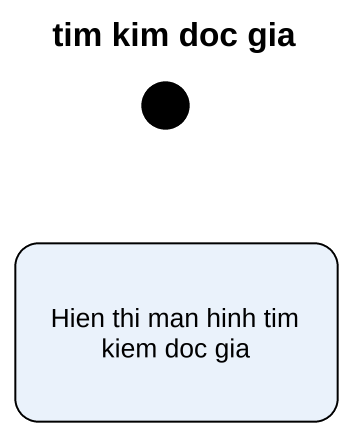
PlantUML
@startuml
title tim kim doc gia
hide empty description
state initial1 <<start>>
state "Hien thi man hinh tim kiem doc gia" as Hien_thi_man_hinh_tim_kiem
@enduml
